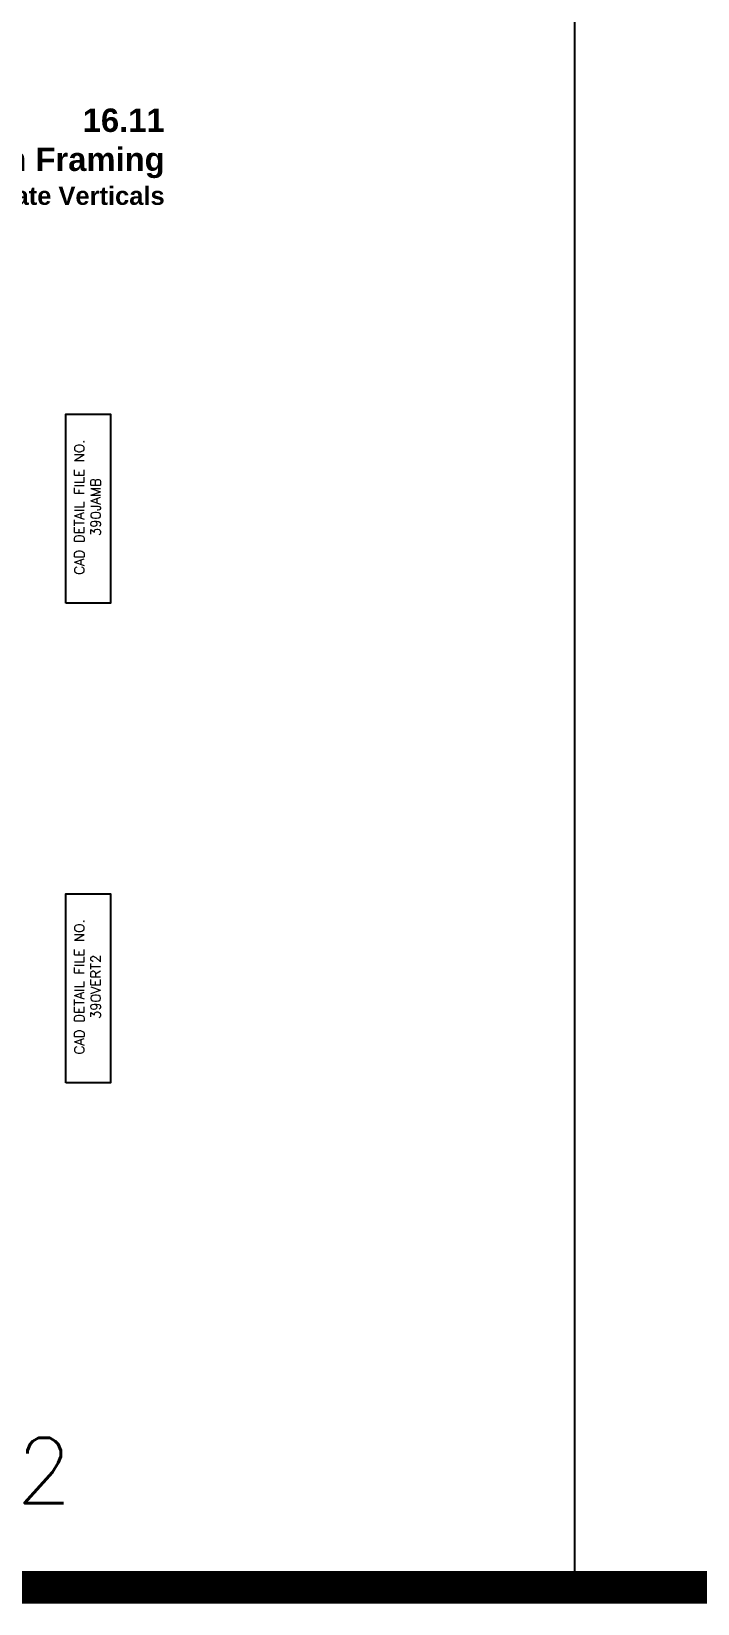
# Model space of a CAD drawing. Extents: x 0 to 139, y 0 to 39.
# Drawn here: x 9.7 to 14.81, y 14.5 to 26.58 of the extents above; entities that cross this region are included whole.
import ezdxf

# ---------------------------------------------------------------- set-up
doc = ezdxf.new("R2010")
doc.units = 0
doc.header["$MEASUREMENT"] = 0
doc.layers.add('R-ANNO-TEXT', color=6, linetype='CONTINUOUS')
doc.layers.add('TITLE', color=7, linetype='CONTINUOUS')
doc.styles.get("Standard").update_dxf_attribs({"font": 'simplex'})

msp = doc.modelspace()

# ---------------------------------------------------------------- linework, layer by layer
at = {"layer": 'R-ANNO-TEXT'}
for points in [[(9.961869, 22.19001), (9.961869, 23.64149), (10.303932, 23.64149), (10.303932, 22.19001)], [(9.961869, 18.504799), (9.961869, 19.956279), (10.303932, 19.956279), (10.303932, 18.504799)]]:
    msp.add_lwpolyline(points, close=True, dxfattribs=at)
at = {"layer": 'TITLE'}
msp.add_line((13.8658, 39.287173), (13.8658, 14.62895), dxfattribs=at)
at = {"layer": 'TITLE', "const_width": 0.25}
msp.add_lwpolyline([(0, 14.62895), (138.658, 14.62895)], dxfattribs=at)
msp.add_lwpolyline([(0, 14.62895), (138.658, 14.62895)], dxfattribs=at)

# ---------------------------------------------------------------- texts
at = {"layer": 'R-ANNO-TEXT', "char_height": 0.075, "width": 1.875, "attachment_point": 2, "rotation": 90}
for s, insert in [('CAD DETAIL FILE NO.\\P390JAMB', (10.027452, 22.926692)), ('CAD DETAIL FILE NO.\\P390VERT2', (10.027452, 19.241481))]:
    msp.add_mtext(s, dxfattribs=dict(at, insert=insert))
at = {"layer": 'TITLE'}
msp.add_text('390JAMB/390VERT2', height=0.5, dxfattribs=at).set_placement((3.258102, 15.2759))
at = {"layer": 'TITLE', "insert": (10.71942, 25.989285, 6.210692), "char_height": 0.18, "width": 7.44, "attachment_point": 3}
msp.add_mtext('{\\fArial|b1|i0|c0|p34;16.11\\PVersa-Therm Framing\\P\\H0.7778x;Jamb & Intermediate Verticals}', dxfattribs=at)

doc.saveas('drawing.dxf')
